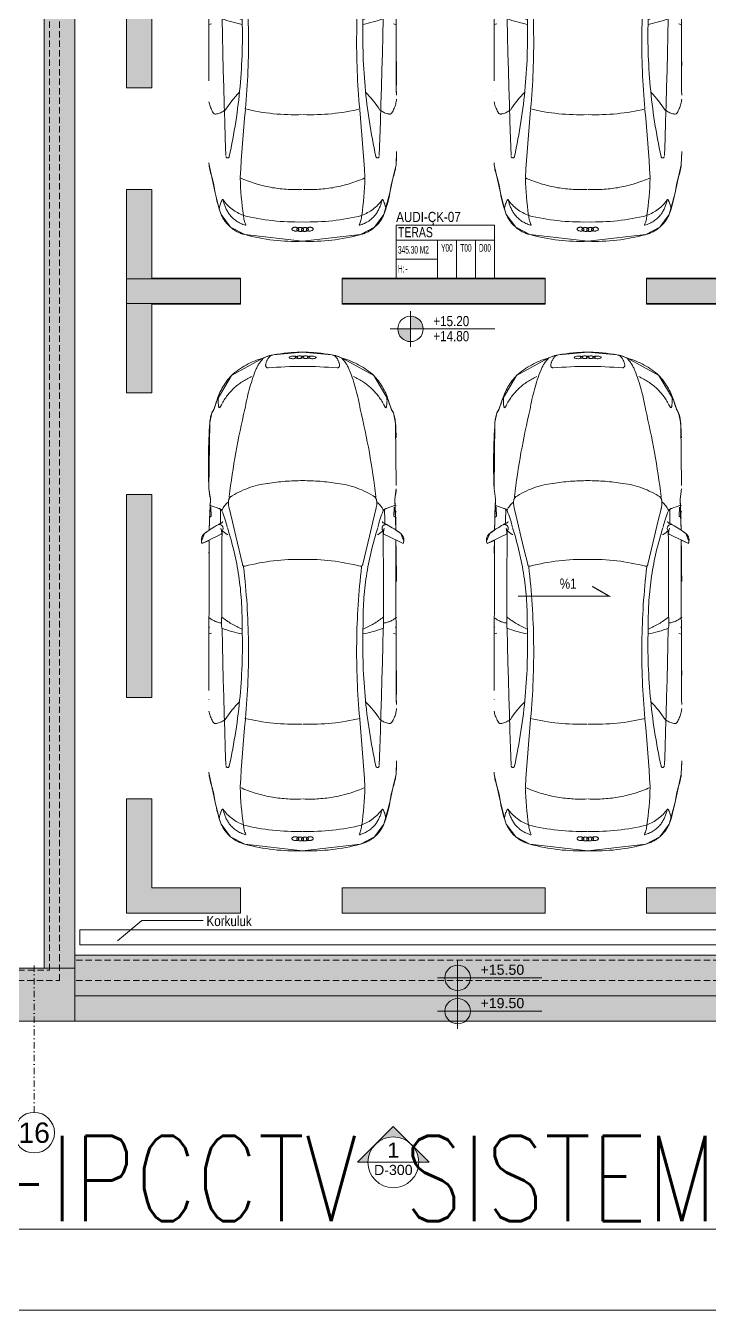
# Model space of a CAD drawing. Extents: x -2050 to 29725, y -1777 to 6820.
# Drawn here: x 26394 to 27068, y 0 to 1266 of the extents above; entities that cross this region are included whole.
import ezdxf
from ezdxf.enums import TextEntityAlignment as Align
from ezdxf.xclip import XClip

# ---------------------------------------------------------------- set-up
doc = ezdxf.new("R2010")
doc.units = 0
doc.header["$LTSCALE"] = 25
doc.header["$MEASUREMENT"] = 0
doc.header["$XCLIPFRAME"] = 0
for name, pattern in [('DASHDOT2', [0.5, 0.25, -0.125, 0, -0.125]), ('DOT2', [0.125, 0, -0.125]), ('HIDDEN', [0.375, 0.25, -0.125])]:
    doc.linetypes.add(name, pattern=pattern)
doc.layers.get('0').update_dxf_attribs({"color": 9, "lineweight": 9})
for name, color, linetype, lineweight in [('04', 9, 'Continuous', 9), ('06A', 9, 'Continuous', 9), ('06B', 9, 'Continuous', 9), ('06C', 9, 'Continuous', 9), ('06D', 9, 'Continuous', 9), ('09', 9, 'Continuous', 9), ('20', 9, 'DOT2', 9), ('21', 9, 'Continuous', 9), ('24', 9, 'DASHDOT2', 9), ('40A', 9, 'Continuous', 9), ('E-YAZI', 7, 'Continuous', 30)]:
    doc.layers.add(name, color=color, linetype=linetype, lineweight=lineweight)
doc.styles.add('Arial', font='arial.ttf', dxfattribs={"height": 2.5})
doc.styles.add('E-YAZI', font='txttw.shx')
doc.styles.add('MuuM_TEXT-ITALIC', font='ARIALNI.TTF')
doc.styles.add('MuuM_TEXT-STANDART', font='ARIALN.TTF')

# ---------------------------------------------------------------- blocks, each defined once
blk = doc.blocks.new('p-floor mark_01')
h = blk.add_hatch(color=0)
h.dxf.hatch_style = 1
h.paths.add_polyline_path([(100, 587.5), (12.5, 587.5), (12.5, 500), (-12.5, 500), (-12.5, 612.5), (100, 612.5)])
h = blk.add_hatch(color=0)
h.dxf.hatch_style = 1
h.paths.add_polyline_path([(400, 587.5), (200, 587.5), (200, 612.5), (400, 612.5)])
h = blk.add_hatch(color=0)
h.dxf.hatch_style = 1
h.paths.add_polyline_path([(587.5, 500), (587.5, 587.5), (500, 587.5), (500, 612.5), (612.5, 612.5), (612.5, 500)])
h = blk.add_hatch(color=0)
h.dxf.hatch_style = 1
h.paths.add_polyline_path([(12.5, 400), (-12.5, 400), (-12.5, 200), (12.5, 200)])
h = blk.add_hatch(color=0)
h.dxf.hatch_style = 1
h.paths.add_polyline_path([(612.5, 200), (612.5, 400), (587.5, 400), (587.5, 200)])
h = blk.add_hatch(color=0)
h.dxf.hatch_style = 1
h.paths.add_polyline_path([(-12.5, 100), (-12.5, -12.5), (100, -12.5), (100, 12.5), (12.5, 12.5), (12.5, 100)])
h = blk.add_hatch(color=0)
h.dxf.hatch_style = 1
h.paths.add_polyline_path([(500, 12.5), (587.5, 12.5), (587.5, 100), (612.5, 100), (612.5, -12.5), (500, -12.5)])
h = blk.add_hatch(color=0)
h.dxf.hatch_style = 1
h.paths.add_polyline_path([(200, 12.5), (200, -12.5), (400, -12.5), (400, 12.5)])
at = {"color": 0}
for points in [[(100, 587.5), (12.5, 587.5), (12.5, 500), (-12.5, 500), (-12.5, 612.5), (100, 612.5), (100, 587.5)], [(400, 587.5), (200, 587.5), (200, 612.5), (400, 612.5), (400, 587.5)], [(587.5, 500), (587.5, 587.5), (500, 587.5), (500, 612.5), (612.5, 612.5), (612.5, 500), (587.5, 500)], [(12.5, 400), (-12.5, 400), (-12.5, 200), (12.5, 200), (12.5, 400)], [(612.5, 200), (612.5, 400), (587.5, 400), (587.5, 200), (612.5, 200)], [(-12.5, 100), (-12.5, -12.5), (100, -12.5), (100, 12.5), (12.5, 12.5), (12.5, 100), (-12.5, 100)], [(500, 12.5), (587.5, 12.5), (587.5, 100), (612.5, 100), (612.5, -12.5), (500, -12.5), (500, 12.5)], [(200, 12.5), (200, -12.5), (400, -12.5), (400, 12.5), (200, 12.5)]]:
    blk.add_lwpolyline(points, close=True, dxfattribs=at)
blk = doc.blocks.new('Group-321-1')
at = {"lineweight": 0}
for p, q in [((384783.0404226189, 69371.03703737732), (384783.0454955257, 69371.02952570902)), ((384784.4115424383, 69370.33322623753), (384784.4024818865, 69370.33296943169))]:
    blk.add_line(p, q, dxfattribs=at)
blk.add_lwpolyline([(384781.5515142901, 69367.98434943637), (384781.7489756022, 69367.69058126317), (384781.7548534236, 69367.68634296917), (384781.7923387385, 69367.64408719695), (384781.826259134, 69367.61685041881), (384782.0711422035, 69367.46127779443), (384782.3402966903, 69367.35298919129), (384782.3816751229, 69367.34140437085), (384782.4452552769, 69367.33317311786), (384782.7990547579, 69367.34397295988), (384783.036277071, 69367.49413952335), (384783.1020985211, 69367.55806925843), (384783.1402993364, 69367.58425538782), (384783.2058003336, 69367.66632236853), (384783.5053245599, 69368.23258221608), (384783.540306937, 69368.33224291622), (384783.6890093816, 69368.59966389736), (384783.7466077069, 69368.6084239063), (384783.8084187516, 69368.66262315822), (384783.8147476728, 69368.6843675388), (384783.7336735199, 69368.6843675388), (384784.4562495247, 69370.08700017455), (384784.536334641, 69370.2161617595), (384784.6671285072, 69370.4777350574), (384784.7897134165, 69370.73858226684), (384784.819535446, 69370.85867902258), (384784.8615447482, 69371.01198618795), (384784.907766177, 69371.2301975283), (384784.8820960541, 69371.3837804609), (384784.7923171953, 69371.51100635812), (384784.3138549381, 69371.83118594532), (384783.7776961802, 69372.0326255127), (384783.6197348419, 69372.03176459095), (384783.4799804747, 69371.96309589971), (384783.4374216382, 69371.9222494662), (384783.3299404929, 69371.79881007994), (384783.1493434826, 69371.58060250159), (384783.0088543631, 69371.32894572419), (384782.874466604, 69371.0739785558), (384782.8142959055, 69370.9298333333), (384782.0989579112, 69369.5315053641), (384782.0492403426, 69369.59011353157), (384782.0345796579, 69369.57315460613), (384782.0265719897, 69369.49133745974), (384782.0530293756, 69369.43943073365), (384781.9224232807, 69369.16272069358), (384781.8618378587, 69369.07620232357), (384781.572733821, 69368.4935200099), (384781.5478329869, 69368.4016861774), (384781.5487652928, 69368.35456400849), (384781.535104096, 69368.2638132716), (384781.5515142901, 69367.98434943637)], close=True, dxfattribs=at)
for centre, radius, start, end in [((384783.7002488226, 69371.6913544825), 0.3498021483591383, 77.58661068379296, 129.0275571541324), ((384783.3656927163, 69370.12154418147), 1.954988160792558, 60.96601148066394, 77.83400075226027), ((384784.3200433344, 69371.04522039733), 1.244267272932652, 132.4655380697325, 142.7244158092593), ((384783.7202785564, 69371.82730503439), 0.2983663543140856, 161.3049374906192, 177.743599169579), ((384783.7431655147, 69371.57129641499), 0.4025143222824345, 118.7200405959984, 140.7847687057622), ((384783.680325825, 69371.6404067432), 0.312480107745655, 79.03531116137512, 114.6796663962398), ((384783.8911569568, 69371.74893458892), 0.2435775742046316, 127.2849191610867, 150.4820625111644), ((384783.7368842547, 69371.94078550737), 0.0070138906523912, 14.30737728654492, 65.78766829894647), ((384782.5382675502, 69372.33731877894), 0.9574641858481436, 316.2185710409952, 325.7418044744119), ((384783.5083511993, 69371.84107766264), 0.0862314491859874, 181.3459599537109, 189.6397386832451), ((384783.4275220588, 69371.82806669494), 0.0044218996027969, 198.8504189284605, 328.8627297751233), ((384783.6239929062, 69371.45449564197), 0.4181482123973927, 82.5082130728109, 117.4781367208745), ((384786.159974889, 69370.09974605514), 3.047871568934975, 144.4512639894666, 151.4415190125865), ((384783.1339376865, 69369.63706716785), 2.300484933354411, 61.7007492894186, 76.26458323917203), ((384784.1758989197, 69371.76587521982), 0.0116228077802083, 115.4858821309777, 202.8384480021364), ((384784.1827314048, 69371.75273581482), 0.0264285725199241, 86.25131350310285, 116.6000344669025), ((384784.1802174372, 69371.71738374222), 0.0618696848978988, 44.04057309094982, 86.06863463306861), ((384783.4780704501, 69370.06385943378), 1.95498816084812, 47.82212561582031, 64.69011485358692), ((384783.6080829738, 69371.27260708438), 0.5525423945704754, 133.0236941956187, 146.1227845706138), ((384784.2047976461, 69371.77977778294), 0.0436816092483191, 204.9366467582745, 291.6010371563049), ((384784.218950953, 69371.74828310356), 0.0100725345705801, 111.9283104300689, 196.7628904811233), ((384784.245017412, 69371.75461838322), 0.0368322690439756, 193.5154874138824, 249.2754029825842), ((384784.226715495, 69371.73132559302), 0.0287379628545424, 93.4708897569202, 113.7003470534444), ((384784.215737871, 69371.75099650183), 0.0129126003587845, 292.5149725822491, 43.91301186059133), ((384784.2217792669, 69371.69202346112), 0.0680624771396786, 58.34094723028844, 87.30825091934582), ((384783.2195127354, 69369.59314053798), 2.300484933358805, 49.39154326351768, 63.95537709086441), ((384784.2512866112, 69371.76084167145), 0.0450205052383476, 244.6107160294459, 282.6821737362323), ((384784.266549536, 69371.72705086012), 0.0152877514780457, 157.3959095720804, 204.4646875178178), ((384784.2938193696, 69371.73900913072), 0.0450205049078826, 202.9739526592234, 241.0454105083228), ((384784.2639588178, 69371.72678129884), 0.0130583123064995, 105.2380549100657, 152.0925405282488), ((384784.2396135595, 69371.72114288357), 0.0339160089870706, 22.28965877449798, 58.16624635326638), ((384784.2574662653, 69371.73171340469), 0.0152877516284439, 281.1914392787127, 328.2602167012451), ((384784.2683673544, 69371.70638323901), 0.0339160089425257, 67.48988053183197, 103.3664676801319), ((384784.2587574183, 69371.72945123544), 0.0130583121902756, 333.563584708396, 20.4180717973747), ((384784.292417197, 69371.73028754357), 0.0368322691756745, 236.3807232756979, 292.1406388998525), ((384784.2551028978, 69371.67491806857), 0.0680624771660405, 38.34787549762579, 67.31517932069293), ((384784.3065419157, 69371.70438576999), 0.0129126003619169, 81.74311441453403, 193.141154583526), ((384784.3363048409, 69371.71227366879), 0.043681609322776, 194.0550892317754, 280.7194796334733), ((384784.3024642308, 69371.70541480399), 0.01007253459776, 288.8932358830022, 13.72781480011426), ((384784.2841596418, 69371.70183886975), 0.0287379630892161, 11.95577948215946, 32.18523628089459), ((384784.2999360788, 69371.6559308244), 0.0618696846305092, 39.58749169758675, 81.61555320856033), ((384784.3418542116, 69371.6806885121), 0.0116228078840048, 282.8176808536799, 10.17024456856148), ((384784.3271952625, 69371.67858090076), 0.0264285726363793, 9.056091890992866, 39.4048127679727), ((384793.5272064585, 69365.62204652262), 11.96680530893938, 150.1372720717108, 152.8972310905396), ((384800.1056264557, 69364.19625620602), 18.17990201205225, 156.1349588412521, 158.2411111303297), ((384783.4050481375, 69370.21541081375), 1.343000516641577, 60.01738873332177, 86.68797196595672), ((384865.0478565178, 69325.718902895), 93.69606463265801, 150.8030725621275, 151.6277473261973), ((384777.8715314694, 69372.85345975014), 5.605247355084512, 330.8944123424992, 345.1643524666977), ((384783.2748803343, 69371.42358390622), 0.0158656320071467, 339.003904687722, 150.3983213057386), ((384784.4940709949, 69371.43945206945), 0.2435775744201498, 335.1740638174758, 358.3712070646293), ((384784.739884166, 69371.42593443386), 0.007013890488563001, 59.86845844248861, 111.348749926108), ((384784.5287863645, 69371.20488245763), 0.3124801078493274, 10.97646013994169, 46.62081514681707), ((384784.5585694397, 69371.25076890897), 0.3498021485358823, 356.6285692132683, 48.06951584809453), ((384783.5313988864, 69370.15055356114), 1.343000516431742, 38.96815450401051, 65.63873755694424), ((384781.8315180973, 69372.32159134217), 3.047871569132416, 334.2146073840299, 341.2048623741222), ((384784.410565533, 69371.05073911423), 0.4181482126543444, 8.177989688528863, 43.14791337133943), ((384784.4360016789, 69371.21565586214), 0.4025143225143703, 344.8713578246735, 6.936085858047674), ((384784.6573576429, 69371.34629185747), 0.2983663541265296, 307.9125272197693, 324.351188955416), ((384783.6722759097, 69371.37772666202), 1.244267272650692, 342.9317105809953, 353.190588269219), ((384783.7734386867, 69370.61255045596), 1.010455724059688, 153.0694778982191, 161.9185911851493), ((384783.1167923395, 69370.8332581143), 0.3186275708637596, 120.9728856795587, 155.4755557488732), ((384782.9706170958, 69371.07419906514), 0.0368887230569643, 91.80000956888539, 120.3439243344244), ((384782.9629824776, 69371.07908416017), 0.0326344118359172, 45.48642201566353, 78.55436450792334), ((384782.8486255968, 69370.93316240872), 0.2178507720010953, 28.76175149546496, 50.9847501003894), ((384784.1505833879, 69371.13774394048), 1.110373976815149, 185.5929860547506, 197.2706345992854), ((384785.7607760822, 69370.68316910429), 0.9574641856548224, 159.9143219344002, 169.4375553464991), ((384784.8286298975, 69371.10886236947), 0.0044218994446907, 156.7933951792741, 286.8057034424609), ((384784.792084843, 69371.18212282412), 0.0862314492585211, 296.016387643213, 304.3101665108914), ((384822.9408911379, 69349.52026877638), 45.48090917561267, 151.9178272061257, 153.8966286939996), ((384776.6074931544, 69373.5829487619), 7.123628307055153, 326.0793961133, 338.1164433750532), ((384782.7340587102, 69368.932494688), 2.053129795241379, 60.68216725469162, 76.50320586801631), ((384768.9055667257, 69380.21159585133), 18.17990201197529, 327.4150153400575, 329.5211675918141), ((384788.9004862178, 69367.19217391433), 5.605247355051272, 140.4917738339094, 154.7617140281527), ((384784.5889532362, 69370.74905558713), 0.0158656321567198, 335.2578058237369, 146.652221711764), ((384784.272049805, 69370.93178548297), 0.5525423943988907, 339.5333418177627, 352.6324322789538), ((384782.8801234989, 69368.85751799813), 2.053129795126458, 49.15292047915004, 64.97395933781989), ((384699.7854853228, 69410.54992655918), 93.69606463261509, 334.0283790765118, 334.8530537861511), ((384773.8987516132, 69375.69755194742), 11.96680530874396, 332.7588953542664, 335.5188543458619), ((384790.2300502175, 69366.59033784733), 7.123628307177032, 147.5396829630128, 159.5767301286856), ((384783.8462355316, 69371.29396909924), 1.11037397676685, 288.3854918774865, 300.0631404692817), ((384784.4389430626, 69370.11683466512), 0.2178507722216231, 74.67137631840478, 96.89437483386291), ((384784.2014482712, 69370.27649209213), 0.3186275708698421, 330.1805708137133, 4.683240604397087), ((384784.4908480612, 69370.29481366627), 0.0326344118661757, 47.10176180129525, 80.1697042691917), ((384784.4824284086, 69370.29816940802), 0.0368887229124478, 5.312201861807474, 33.85611631798246), ((384821.1878617357, 69350.01289725953), 43.56496261790569, 152.4768734628505, 153.5907061841437), ((384780.1045679153, 69371.44513727463), 2.972654988612402, 314.8855468710587, 333.6766171440912), ((384782.4964555969, 69369.9749909546), 0.2387884675881178, 70.63492537720325, 104.3906069724314), ((384782.7293223899, 69369.20786341075), 0.9545311043662441, 86.62790421040638, 100.5160201591195), ((384782.5618396718, 69370.15329435584), 0.0058476883975403, 151.7804776858651, 223.8989130914362), ((384825.2730058789, 69347.60695140138), 48.30265178816379, 152.0551005723645, 152.1719452873196), ((384782.4027800147, 69368.6924993447), 1.563621213239429, 74.98539193690318, 82.5895034223858), ((384783.6393448883, 69370.68138230266), 1.010455724038191, 323.7375350634988, 332.5866484991483), ((384743.6697706304, 69390.21102161384), 45.48090917596133, 331.7594977081923, 333.7382992418987), ((384782.8782287625, 69368.44844618438), 1.56362121325601, 43.06662273578132, 50.67073440441602), ((384782.098825665, 69369.52556623396), 0.07995125130081401, 143.4718717064225, 205.3483243032675), ((384782.9195613969, 69369.91120294857), 0.986771052513436, 205.1819552525269, 214.4777125467105), ((384782.1495170811, 69369.49737355059), 0.1376712735919119, 137.1664338394829, 146.6021581154718), ((384967.4627986772, 69508.00272714767), 231.3789947734501, 216.7416157136026, 216.7940108203771), ((384678.7516665729, 69458.2207693468), 136.450565060422, 319.2526015187024, 319.4925882230672), ((384782.514923584, 69369.58202828282), 0.0185971796773038, 41.38587348726872, 155.3161465843415), ((384783.9579523336, 69371.21199646419), 2.158500350013701, 228.5421561994104, 243.7224231827864), ((384786.4545019648, 69368.18564510044), 2.972654988729948, 151.9795091467883, 170.7705794288091), ((384783.1066297747, 69369.01418730992), 0.9545311044009102, 25.14010633848291, 39.0282223038683), ((384740.7557081665, 69390.99062567906), 48.30265178813734, 333.4841811311338, 333.6010257834328), ((384795.1786366188, 69363.07501582892), 14.58723217685821, 154.131932185875, 155.3338004803066), ((384782.1321205707, 69369.37989430026), 0.0385583782957723, 287.171053284051, 347.5367777232382), ((384781.9661107239, 69369.54334083943), 0.2494251296583731, 316.3484353704709, 326.7202074930113), ((384782.1505732414, 69369.37410034241), 0.0193525761953757, 352.1472999411857, 47.07927246585621), ((384782.2653205382, 69368.91444785756), 0.4843113183250864, 94.4328073924962, 101.9444058529415), ((384782.1667148628, 69369.41423542725), 0.0111774059663441, 312.8598860043378, 34.81050539448773), ((384782.2279977844, 69369.38900550512), 0.0083074887732057, 38.23228437482054, 92.0308323370829), ((384745.0919206057, 69389.07379500679), 43.56496261794364, 332.0654201917997, 333.1792529147895), ((384783.9724497939, 69369.42921240196), 0.0058476883722028, 261.7572125040324, 333.8756493155701), ((384783.8656865405, 69369.27214939585), 0.238788467603148, 21.26551931947093, 55.02120103576603), ((384791.1445365428, 69364.80545010675), 10.09567924637132, 153.389795120458, 154.106662977346), ((384781.4440564258, 69369.96942800487), 0.9861543805361744, 309.9161742944115, 319.8631083056857), ((384782.12392833, 69369.36343779713), 0.0208682048374519, 210.1337502563614, 261.9010480954536), ((384782.1219502368, 69369.34509301705), 0.0094106451753982, 178.2703908717264, 230.3207191817169), ((384782.0851622913, 69369.29985552678), 0.0488975542694614, 5.779055627024446, 50.9892651037068), ((384782.1315955954, 69369.39582904265), 0.054101346892036, 258.6932034876902, 282.7156460172121), ((384784.018856284, 69371.18073378534), 2.158500350037418, 241.9337030407994, 257.1139701947554), ((384783.0276578172, 69368.32429630242), 1.387263075282165, 142.8162607961192, 147.1796447808551), ((384781.8011505918, 69367.55738424876), 1.667026785979498, 81.88636859993944, 84.94229609538489), ((384782.0500725403, 69369.26028403842), 0.0543016107197016, 255.4486190132045, 293.8595052256877), ((384782.0653454593, 69369.21232467062), 0.0035137453124988, 147.6525392057015, 275.801275964945), ((384782.3152485478, 69369.20194695273), 0.2414633490335972, 178.311176037347, 202.8016539544177), ((384782.0802959231, 69369.20745194767), 0.0065910963693464, 121.6403048658037, 166.7714618673126), ((384782.2723870996, 69369.02588451227), 0.1960015393010728, 137.8698248164604, 155.4347593373984), ((384787.0531752221, 69366.13740280231), 5.965444346038106, 150.4859381148569, 156.7364650485879), ((384789.1280892799, 69366.44559309975), 7.518706228063415, 159.6869696588059, 166.351560767887), ((384782.081767011, 69369.05536290497), 0.0048078029205758, 20.93842580388289, 175.9316898251757), ((384782.1584124901, 69369.07403078822), 0.0723333247977811, 153.7581970164235, 202.5543009926437), ((384782.8575929597, 69369.5028645388), 0.8908880835858148, 210.0252118511443, 235.5657263307474), ((384916.0428692807, 69336.41654079402), 136.4505650603141, 166.163538255242, 166.4035248560552), ((384783.535627186, 69369.05808970696), 0.0185971797512997, 330.3399798796877, 84.27025324804757), ((384783.6274330568, 69370.50178279419), 2.151138606382601, 233.7693723993977, 242.935324073966), ((384784.4746301554, 69368.4138006111), 0.986154380546764, 165.793018057383, 175.739952030911), ((384783.54604492, 69368.7124371674), 0.0083074889180692, 33.62529393752668, 87.42384260969322), ((384783.1386963838, 69368.46613426688), 0.4843113183116575, 23.71172052802407, 31.22331903545619), ((384783.5945304599, 69368.62922294658), 0.0385583783638112, 138.119348756019, 198.4850731161236), ((384783.607783936, 69368.63808505546), 0.0541013465061648, 202.9404803543278, 226.9629228572176), ((384783.5790662786, 69368.64083888808), 0.0193525762280166, 78.57685456609488, 133.5088265712049), ((384783.8241060239, 69368.58961106937), 0.2494251295861567, 158.9359187462275, 169.3076908972171), ((384783.5672203709, 69369.578752353), 0.9867710528856712, 271.1784137743861, 280.4741711580764), ((384783.6022679833, 69368.67734995321), 0.0111774059668472, 90.84562145838028, 172.7962398346345), ((384788.1969488005, 69600.02189305398), 231.3789947734216, 268.8621154051777, 268.9145106185428), ((384783.7323015347, 69368.68708479892), 0.0799512512683751, 280.3078022265083, 342.1842546616202), ((384783.6798451307, 69368.71183904549), 0.1376712734655701, 339.0539681991913, 348.4896925480284), ((384781.8971335092, 69368.35772794568), 0.3520556503604513, 155.674600036337, 172.8272365742936), ((384783.6344523101, 69370.4981797329), 2.151138606369366, 242.7208023194934, 251.8867539776508), ((384783.225122789, 69368.53683462628), 0.1960015392361341, 330.2213669267638, 347.786301640769), ((384783.3431940654, 69368.67429102039), 0.2414633488211516, 282.854472456326, 307.3449501831015), ((384783.4846254347, 69368.48659390149), 0.0065910965856936, 318.8846656675594, 4.015819336332199), ((384783.5451708903, 69368.49283333213), 0.0543016106825458, 191.7966211245937, 230.2075072471659), ((384774.624146454, 69373.28555112693), 10.09567924627692, 331.5494633472379, 332.2663313727987), ((384783.5568694275, 69368.54441179225), 0.0488975541103994, 74.66686139083411, 119.877070890817), ((384770.8665620931, 69375.55467562375), 14.58723217680829, 330.3223259399804, 331.5241941538019), ((384783.5721818515, 69368.60067290803), 0.0094106453711274, 255.3354071543315, 307.3857353745208), ((384783.5859344696, 69368.61297369262), 0.0208682049644928, 223.755078100961, 275.522375956357), ((384764.3471729328, 69370.88590239074), 17.38678604634456, 351.3261701355285, 351.6312925582594), ((384781.2507015888, 69368.37223716514), 0.2985871932513548, 356.6067216570964, 5.66016134063183), ((384777.1322378698, 69372.60319780724), 7.518706227856923, 319.3045656259003, 325.9691568272747), ((384783.2715557018, 69369.29037283272), 0.8908880832961521, 250.0903999861584, 275.6309143837634), ((384783.3306810764, 69368.47229221054), 0.0723333248765244, 283.1018253822615, 331.8979294430074), ((384783.3601909798, 69368.39913358222), 0.0048078029345668, 309.7244379823752, 104.7176999173818), ((384783.4972995813, 69368.47728660278), 0.0035137453697357, 209.8548504763201, 338.0035861865044), ((384782.3066148866, 69367.29792377226), 1.667026786108718, 40.71383002182051, 43.76975784659761), ((384782.1372638864, 69368.15895853838), 0.6112208503833017, 170.0439005854987, 196.5990624265012), ((384781.8006690071, 69368.14100545777), 0.280929753177643, 142.9980094470155, 163.9070246264475), ((384781.6108113529, 69368.28765831693), 0.0411438464539288, 126.4312649320135, 146.9765236121961), ((384781.5893623901, 69368.31792605919), 0.0039790854840795, 74.7911836373757, 133.7856326445535), ((384781.5844523271, 69368.31345056061), 0.0102270300912391, 1.637601306852396, 54.39629475396457), ((384781.5006214761, 69368.30128172236), 0.09488540598161099, 358.816994299394, 7.383893231302007), ((384782.2011879791, 69368.28944747361), 0.605781818662173, 179.0659416800502, 219.4797755979876), ((384778.0913312027, 69370.73761757957), 5.965444345839508, 328.9196613507256, 335.1701882821022), ((384782.2147994305, 69368.74154560432), 1.387263075243672, 338.4764815404474, 342.8398656467571), ((384783.5739930696, 69367.65105117156), 1.842265409779598, 162.0198581950229, 174.3283621307194), ((384782.3165630052, 69368.28534245209), 0.8221291455187598, 201.4761581976096, 226.3392365936705), ((384782.1191241487, 69367.79541977035), 0.3802511141003176, 174.3104731621578, 196.6697420161616), ((384781.9404698478, 69367.68894818542), 0.1449324580838845, 160.421482749868, 200.1827664714715), ((384781.8273504815, 69367.73204394888), 0.0243161162774968, 63.76494991939244, 169.9952658025476), ((384784.0991778646, 69371.38049728776), 4.273889901050794, 238.0489160236515, 242.634110258559), ((384781.9366804476, 69367.80858158108), 0.2188669085750566, 213.4366515774982, 228.8732714406686), ((384781.862583654, 69367.70928803753), 0.0958410027359276, 222.8672589702789, 244.0074838356121), ((384781.8297528776, 69367.64896682558), 0.0272133221992764, 202.2017716436486, 232.2843354215208), ((384782.6953174758, 69368.71429539406), 1.399874235631634, 231.6245645209734, 243.520375042481), ((384781.3492981714, 69368.79301194695), 1.842265409917504, 311.3277641313319, 323.6362681777017), ((384782.9009679686, 69367.8424484893), 0.3520556507087822, 312.828889903144, 329.9815262294022), ((384781.9794815796, 69367.56597502658), 0.00393016241724, 106.1480038918371, 191.2356342870596), ((384781.9925914532, 69367.56896170812), 0.0173747610563239, 192.4725242850968, 226.4338394067552), ((384781.9841570789, 69367.54772153107), 0.0227713724609817, 79.74326276873546, 104.6743466444739), ((384782.0763397061, 69367.65717715042), 0.1390124710729419, 226.4812893768036, 253.2418444075125), ((384781.9679435661, 69367.46729640094), 0.104786947275816, 43.02744566408024, 79.06399564217247), ((384782.0325342914, 69367.53539302167), 0.0039301626079234, 108.0078665659346, 193.0954979226211), ((384782.0455403257, 69367.53880361159), 0.0173747611132521, 194.3323887197008, 228.293703100671), ((384782.0377997459, 69367.51730088591), 0.0227713723763501, 81.60312753151732, 106.534210751136), ((384782.1263814225, 69367.62969063593), 0.1390124710983048, 228.3411537296626, 255.10170880669), ((384782.042998359, 69367.54591466028), 0.0228623931432975, 252.8527719302951, 277.4763585965605), ((384782.0242049767, 69367.43639191361), 0.1047869471821187, 44.88731007092645, 80.92386002675111), ((384782.022284549, 69367.51841321128), 0.030184117365996, 24.43778123601803, 42.48023936365997), ((384782.0456562727, 69367.52817047927), 0.0049340362184041, 273.6821905129262, 33.68219178308403), ((384782.0856428842, 69367.5070749807), 0.0049340361836441, 90.11406990416125, 210.1140720258274), ((384782.1018671087, 69367.51473624732), 0.0228623932079406, 206.3199036467378, 230.943489885124), ((384782.0905347122, 69367.48222519677), 0.0301841173821539, 81.31602286477012, 99.35848025596957), ((384782.1757827104, 69367.60433240255), 0.1390124710651526, 230.5544175494868, 257.3149725257593), ((384782.0966686701, 69367.51740466391), 0.0228623930939039, 254.7126363867601, 279.3362230561346), ((384782.0782822861, 69367.40863342576), 0.1047869470903695, 44.73226628780361, 80.76881625816543), ((384782.0768583336, 69367.48924543503), 0.0301841174668981, 26.29764567827616, 44.3401035592378), ((384782.099901072, 69367.49975609347), 0.0049340363351814, 275.5420560551542, 35.54205451561253), ((384784.0734452069, 69371.3937061488), 4.273889901074466, 243.0220161175712, 247.607210357313), ((384782.1403507636, 69367.47956273769), 0.0049340363000382, 91.97393460065119, 211.973935471551), ((384782.1563177943, 69367.48774652643), 0.0228623929562839, 208.179767933893, 232.8033541215398), ((384782.1460465161, 69367.45488480931), 0.030184117315496, 83.17588705196574, 101.2183454130342), ((384782.2272866086, 69367.57969441717), 0.1390124711764063, 232.4142818747512, 259.1748370846415), ((384782.1490580919, 69367.48566678428), 0.017374760919182, 257.3624225700835, 291.3237376171514), ((384782.1361889694, 69367.38093415352), 0.1047869472207114, 46.59213081778669, 82.6286806264869), ((384782.1360986119, 69367.46684297836), 0.0227713724816486, 19.1219158435863, 44.05299919335773), ((384782.153868352, 69367.47311089128), 0.0039301625266179, 292.5606285544276, 17.64826017318684), ((384782.668248841, 69368.04969990898), 0.6057818186550332, 266.1763506422281, 306.5901848306168), ((384782.5994852304, 69367.92169515246), 0.6112208505875798, 289.0570639881478, 315.6122256565617), ((384782.7811054278, 69367.6377364765), 0.2809297532821471, 321.7491018256342, 342.658117023229), ((384783.0862381876, 69367.48736692885), 0.0948854059176445, 118.2722331390893, 126.839132111113), ((384795.1853947904, 69355.05629817258), 17.38678604633298, 134.0248337296906, 134.3299561979311), ((384783.0472591229, 69367.56257547026), 0.0102270301144433, 71.25983290709485, 124.0185261504152), ((384783.0109369656, 69367.56895817883), 0.0411438464094715, 338.6796030238081, 359.2248616074733), ((384783.0480334304, 69367.56917389837), 0.0039790853336872, 351.8704943628009, 50.86494417038347), ((384783.2895747219, 69367.32566078022), 0.2985871930353492, 119.995965032492, 129.049404645721), ((384782.7254130076, 69368.69884702105), 1.399874235663832, 242.1357512690006, 254.031561633046), ((384782.2044273679, 69367.46022396332), 0.0173747609343597, 259.2222874933464, 293.1836022734426), ((384782.1920856431, 69367.44098947325), 0.0227713724379093, 20.98178005935979, 45.91286328079482), ((384782.2096425963, 69367.4478308022), 0.00393016250336, 294.4204922045912, 19.5081227562845), ((384782.3942307805, 69367.43638762094), 0.0958410028102468, 241.6486427703407, 262.7888675763328), ((384782.364355668, 69367.37454923353), 0.0272133223830799, 253.3717913403474, 283.4543547948513), ((384782.3323026803, 69367.48781600955), 0.1449324580284345, 285.4733600371055, 325.2346436156128), ((384782.431717333, 69367.55447361052), 0.2188669085771363, 256.7828547440725, 272.2194747242026), ((384782.3146730294, 69367.69504234257), 0.3802511142623957, 288.9863843949592, 311.3456532616339), ((384782.4332587368, 69367.42102446435), 0.0243161161897754, 315.6608603763217, 61.89117663580637), ((384782.5976590696, 69368.14105269796), 0.8221291456024497, 259.3168899770112, 284.1799681154629)]:
    blk.add_arc(centre, radius, start, end, dxfattribs=at)
blk = doc.blocks.new('Group-322-1')
for p, q in [((384781.2966316729, 69370.15966860272), (384781.2702521096, 69370.0915810887)), ((384781.3309641568, 69370.2104697988), (384781.2966316729, 69370.15966860272)), ((384781.5742777753, 69369.973699667), (384781.3309641568, 69370.2104697988)), ((384781.1990561203, 69370.00453540025), (384781.1618778257, 69369.97313559407)), ((384781.2351737056, 69370.03731856635), (384781.1990561203, 69370.00453540025)), ((384781.7840171732, 69369.47056705169), (384781.1997322143, 69370.00397158567)), ((384781.2556898023, 69370.01723791294), (384781.2351737056, 69370.03731856635)), ((384781.2702521096, 69370.0915810887), (384781.2556898023, 69370.01723791294)), ((384781.9623075615, 69369.39405936758), (384781.2556904472, 69370.01686126401)), ((384781.2556904472, 69370.01686126401), (384781.2754445061, 69369.99908607303)), ((384781.1618778257, 69369.97313559407), (384781.1406990381, 69369.9383064104)), ((384781.1406990381, 69369.9383064104), (384781.6919448003, 69369.43474844545)), ((384781.6544890143, 69369.86906011369), (384781.5742777753, 69369.973699667)), ((384781.7823085762, 69369.66068357282), (384781.6544890143, 69369.86906011369)), ((384781.9441065457, 69369.42450143059), (384781.7823085762, 69369.66068357282)), ((384781.6182764193, 69369.3950493086), (384781.6228159526, 69369.410935877)), ((384781.6494249494, 69369.36209115737), (384781.6182764193, 69369.3950493086)), ((384781.6228159526, 69369.410935877), (384781.7921490121, 69369.46948593174)), ((384781.7937180371, 69369.38451318267), (384781.6889143468, 69369.35947822875)), ((384781.7663819641, 69369.38067696782), (384781.9464483797, 69369.21768066562)), ((384781.7921490121, 69369.46948593174), (384781.8012634439, 69369.46466192513)), ((384781.8225679473, 69369.39118342352), (384781.7937180371, 69369.38451318267)), ((384781.8012634439, 69369.46466192513), (384781.8316628702, 69369.4192959392)), ((384781.8894124917, 69369.36312169716), (384781.8225679473, 69369.39118342352)), ((384781.8240559072, 69369.44527857442), (384781.8377311785, 69369.45634575747)), ((384781.8316628702, 69369.4192959392), (384781.8726861343, 69369.40491804168)), ((384781.8377311785, 69369.45634575747), (384781.8620362918, 69369.44348156192)), ((384781.8620362918, 69369.44348156192), (384781.8992648272, 69369.41829226926)), ((384781.8992648272, 69369.41829226926), (384781.920532629, 69369.385060956)), ((384781.917514676, 69369.37203770633), (384781.908398824, 69369.36222441617)), ((384781.920532629, 69369.385060956), (384781.917514676, 69369.37203770633)), ((384781.9862521561, 69369.35965170136), (384781.9441065457, 69369.42450143059)), ((384781.6889143468, 69369.35947822875), (384781.6494249494, 69369.36209115737)), ((384781.908398824, 69369.36222441617), (384781.8894124917, 69369.36312169716)), ((384781.9691917831, 69369.30809108747), (384781.9114439378, 69369.36061321036)), ((384781.9625411526, 69369.22983487732), (384782.0080103743, 69369.30884947316)), ((384781.9659320429, 69369.23621621933), (384781.9699670123, 69369.32571199241)), ((384781.9699670123, 69369.32571199241), (384781.9862521561, 69369.35965170136)), ((384781.9978159478, 69369.3289852735), (384781.9767450062, 69369.34831438785)), ((384782.0080103743, 69369.30884947316), (384781.9978159478, 69369.3289852735))]:
    blk.add_line(p, q)
blk.add_lwpolyline([(384781.3309641568, 69370.2104697988), (384781.5742777753, 69369.973699667), (384781.6544890143, 69369.86906011369), (384781.7823085762, 69369.66068357282), (384781.9441065457, 69369.42450143059), (384781.9862521561, 69369.35965170136), (384781.979569146, 69369.34572370528), (384781.9978159478, 69369.3289852735), (384782.0080103743, 69369.30884947316), (384781.9659320429, 69369.23621621933), (384781.9464483797, 69369.21768066562), (384781.7687364256, 69369.37854570683), (384781.6889143468, 69369.35947822875), (384781.6494249494, 69369.36209115737), (384781.6182764193, 69369.3950493086), (384781.6228159526, 69369.410935877), (384781.6919448003, 69369.43474844545), (384781.1406990381, 69369.9383064104), (384781.1618778257, 69369.97313559407), (384781.1990561203, 69370.00453540025), (384781.2351737056, 69370.03731856635), (384781.2556904472, 69370.01686126401), (384781.2702521096, 69370.0915810887), (384781.2966316729, 69370.15966860272)], close=True)
blk = doc.blocks.new('Group-323-1')
for p, q in [((384783.571327544, 69368.40483516964), (384783.6090372684, 69368.48783356209)), ((384783.6090372684, 69368.48783356209), (384783.6313412754, 69368.49128437032)), ((384783.6313412754, 69368.49128437032), (384783.6593285118, 69368.48542656863)), ((384783.644911511, 69368.46674610872), (384783.6630007421, 69368.49975958318)), ((384783.6630007421, 69368.49975958318), (384783.7402611368, 69368.50330517987)), ((384783.704915864, 69368.50035426993), (384784.622829113, 69368.28910745757)), ((384783.7402611368, 69368.50330517987), (384784.0264823449, 69368.50947018909)), ((384784.0264823449, 69368.50947018909), (384784.2703057658, 69368.52704183228)), ((384784.2703057658, 69368.52704183228), (384784.4020845771, 69368.52284375993)), ((384784.4020845771, 69368.52284375993), (384784.7362903662, 69368.46311015943)), ((384783.8082251639, 69368.3333419442), (384783.5708295418, 69368.38467446032)), ((384783.5745369654, 69368.41130967945), (384783.644911511, 69368.46674610872)), ((384783.6310442009, 69368.45584679763), (384783.7073798072, 69368.4395292533)), ((384783.7131256016, 69368.45112057833), (384783.7104637778, 69368.43799373138)), ((384783.7104637778, 69368.43799373138), (384783.7222580326, 69368.42308797817)), ((384783.7219497185, 69368.46116289035), (384783.7131256016, 69368.45112057833)), ((384783.7613488951, 69368.46324722383), (384783.7219497185, 69368.46116289035)), ((384783.7222580326, 69368.42308797817), (384783.7840181142, 69368.38512291625)), ((384783.8035147688, 69368.4476747024), (384783.7613488951, 69368.46324722383)), ((384783.8015624606, 69368.40889742077), (384783.7659706065, 69368.43385442387)), ((384783.7840181142, 69368.38512291625), (384783.7954112723, 69368.3577915169)), ((384783.7954112723, 69368.3577915169), (384783.8361462371, 69368.25803568994)), ((384783.8561443705, 69368.41063321363), (384783.8015624606, 69368.40889742077)), ((384783.828133333, 69368.43542103567), (384783.8035147688, 69368.4476747024)), ((384783.8271097688, 69368.4178583508), (384783.828133333, 69368.43542103567)), ((384783.8653762858, 69368.40603803814), (384783.8561443705, 69368.41063321363)), ((384783.9164834729, 69368.23431194985), (384783.8653762858, 69368.40603803814)), ((384783.8709940066, 69368.40006000853), (384784.644966776, 69368.2361226341)), ((384784.7150170126, 69368.40560428653), (384784.6750615347, 69368.34448677108)), ((384784.7362903662, 69368.46311015943), (384784.7150170126, 69368.40560428653)), ((384783.8361462371, 69368.25803568994), (384783.86128371, 69368.22746859389)), ((384783.86128371, 69368.22746859389), (384783.906219331, 69368.22136444759)), ((384784.626010045, 69368.14988184643), (384783.8955462293, 69368.30436527118)), ((384783.906219331, 69368.22136444759), (384783.9164834729, 69368.23431194985)), ((384784.622829113, 69368.28910745757), (384784.5968720969, 69368.29480074949)), ((384784.6750615347, 69368.34448677108), (384784.6231355615, 69368.28932644233)), ((384784.6231355615, 69368.28932644233), (384784.6514101544, 69368.28435751061)), ((384784.645818966, 69368.23590181375), (384784.6419700989, 69368.18739037545)), ((384784.6514101544, 69368.28435751061), (384784.645818966, 69368.23590181375)), ((384784.6419700989, 69368.18739037545), (384784.626010045, 69368.14988184643))]:
    blk.add_line(p, q)
blk.add_lwpolyline([(384783.6294673565, 69368.49099444332), (384783.6555773804, 69368.48621169027), (384783.6630007421, 69368.49975958318), (384784.0264823449, 69368.50947018909), (384784.2703057658, 69368.52704183228), (384784.4020845771, 69368.52284375993), (384784.7362903662, 69368.46311015943), (384784.7150170126, 69368.40560428653), (384784.6750615347, 69368.34448677108), (384784.622829113, 69368.28910745757), (384784.6514101544, 69368.28435751061), (384784.6419700989, 69368.18739037545), (384784.626010045, 69368.14988184643), (384783.8955462293, 69368.30436527118), (384783.9164834729, 69368.23431194985), (384783.906219331, 69368.22136444759), (384783.86128371, 69368.22746859389), (384783.8361462371, 69368.25803568994), (384783.8051210931, 69368.33401314345), (384783.5708295418, 69368.38467446032)], close=True)
blk = doc.blocks.new('Group-324-1')
for p, q in [((384781.7030633973, 69371.01214101269), (384781.6523832174, 69370.973526041)), ((384781.7732981094, 69371.04975641977), (384781.7030633973, 69371.01214101269)), ((384782.4940900951, 69370.28828495357), (384781.7252166032, 69371.0159906559)), ((384782.5365701721, 69370.33353042549), (384781.7732981094, 69371.04975641977)), ((384781.8057095461, 69371.01495884832), (384782.0320862053, 69370.99985299236)), ((384781.6523832174, 69370.973526041), (384781.6498946328, 69370.94992398571)), ((384781.6498946328, 69370.94992398571), (384781.7010726659, 69370.8823516318)), ((384782.0320862053, 69370.99985299236), (384782.1497425348, 69371.0007163562)), ((384782.1497425348, 69371.0007163562), (384782.6140758272, 69370.55710909666)), ((384781.7010726659, 69370.8823516318), (384782.4371092374, 69370.20628717559)), ((384782.6140758272, 69370.55710909666), (384782.5544907741, 69370.46243923297)), ((384782.5544907741, 69370.46243923297), (384782.5075547385, 69370.35963338667))]:
    blk.add_line(p, q)
blk.add_lwpolyline([(384782.6140758272, 69370.55710909666), (384782.1497425348, 69371.0007163562), (384782.0320862053, 69370.99985299236), (384781.810739055, 69371.01462323495), (384781.7732981094, 69371.04975641977), (384781.7030633973, 69371.01214101269), (384781.6523832174, 69370.973526041), (384781.6498946328, 69370.94992398571), (384781.7010726659, 69370.8823516318), (384782.4371092374, 69370.20628717559), (384782.5131192188, 69370.35553592407), (384782.5079140051, 69370.36042030228), (384782.5544907741, 69370.46243923297)], close=True)
blk = doc.blocks.new('Group-325-1')
for p, q in [((384784.2698871424, 69369.70886218158), (384784.2276822375, 69369.60526919109)), ((384784.9009817879, 69369.59006674477), (384784.2698871424, 69369.70886218158)), ((384784.1333723057, 69369.51557936247), (384785.1602220109, 69369.31274051062)), ((384784.2276822375, 69369.60526919109), (384784.1714941047, 69369.50721345612)), ((384784.9688495133, 69369.49395363855), (384784.9009817879, 69369.59006674477)), ((384785.1130556256, 69369.31879891879), (384784.9688495133, 69369.49395363855)), ((384784.12136201, 69369.45469042727), (384785.1608048355, 69369.25399003533)), ((384785.0662779505, 69369.1564862589), (384784.0879369938, 69369.3605988651)), ((384785.1602220109, 69369.31274051062), (384785.1705872751, 69369.2337443404)), ((384785.1510148407, 69369.15427865107), (384785.0662779505, 69369.1564862589)), ((384785.1687440239, 69369.17005604398), (384785.1510148407, 69369.15427865107)), ((384785.1705872751, 69369.2337443404), (384785.1687440239, 69369.17005604398))]:
    blk.add_line(p, q)
blk.add_lwpolyline([(384784.2698871424, 69369.70886218158), (384784.9009817879, 69369.59006674477), (384784.9688495133, 69369.49395363855), (384785.1098517356, 69369.32269040761), (384785.1602220109, 69369.31274051062), (384785.1705872751, 69369.2337443404), (384785.1687440239, 69369.17005604398), (384785.1510148407, 69369.15427865107), (384785.0662779505, 69369.1564862589), (384784.0879369938, 69369.3605988651), (384784.1366156025, 69369.45174519361), (384784.1660041023, 69369.50913343749), (384784.1719241902, 69369.50796401237), (384784.2276822375, 69369.60526919109)], close=True)
blk = doc.blocks.new('p-audi_arac')
at = {"layer": '06D', "lineweight": 0, "flags": 128}
blk.add_lwpolyline([(695.5999999940398, 0.7999999932944775), (-4.400000002234717, 0.7999999932942501), (-4.400000002234717, 400.7999999932941), (695.6000000014903, 400.7999999932941)], close=True, dxfattribs=at)
at = {"layer": '04', "xscale": 100, "yscale": 100, "zscale": 100, "rotation": 117.1763778173342}
for name in ['Group-321-1', 'Group-323-1', 'Group-325-1', 'Group-324-1', 'Group-322-1']:
    blk.add_blockref(name, (23745751.03005597, -31061967.79136416), dxfattribs=at)
blk = doc.blocks.new('p-audi_floor marks')
at = {"layer": '04'}
ref = blk.add_blockref('p-audi_arac', (1761.315548271454, -224.2882967477117), dxfattribs=dict(at, xscale=-1, rotation=270))
XClip(ref).set_block_clipping_path([(442.9100702572978, 108.13340194914053), (425.87143632766697, 108.13340194914053), (407.2241896280102, 97.47850997575006), (396.2257734519443, 99.02327652921304), (399.14577108219214, 107.47031665143004), (75.44537290855783, 107.47031665143004), (75.44537290855806, 292.3853972147299), (398.3798216949434, 292.3853972147299), (398.3798216949434, 303.69640381251156), (416.50611721305904, 303.69640381251156), (416.50611721305904, 292.0856582628003), (620.4144020041493, 292.0856582628003), (620.4144020041493, 90.49694499821271)])
ref = blk.add_blockref('p-audi_arac', (2042.39130499975, -224.2882967477117), dxfattribs=dict(at, xscale=-1, rotation=270))
XClip(ref).set_block_clipping_path([(442.9100702572978, 108.13340194914053), (425.87143632766697, 108.13340194914053), (407.2241896280102, 97.47850997575006), (396.2257734519443, 99.02327652921304), (399.14577108219214, 107.47031665143004), (75.44537290855783, 107.47031665143004), (75.44537290855806, 292.3853972147299), (398.3798216949434, 292.3853972147299), (398.3798216949434, 303.69640381251156), (416.50611721305904, 303.69640381251156), (416.50611721305904, 292.0856582628003), (620.4144020041493, 292.0856582628003), (620.4144020041493, 90.49694499821271)])
ref = blk.add_blockref('p-audi_arac', (1761.315548271454, -824.7932923851271), dxfattribs=dict(at, xscale=-1, rotation=270))
XClip(ref).set_block_clipping_path([(442.9100702572978, 108.13340194914053), (425.87143632766697, 108.13340194914053), (407.2241896280102, 97.47850997575006), (396.2257734519443, 99.02327652921304), (399.14577108219214, 107.47031665143004), (75.44537290855783, 107.47031665143004), (75.44537290855806, 292.3853972147299), (398.3798216949434, 292.3853972147299), (398.3798216949434, 303.69640381251156), (416.50611721305904, 303.69640381251156), (416.50611721305904, 292.0856582628003), (620.4144020041493, 292.0856582628003), (620.4144020041493, 90.49694499821271)])
ref = blk.add_blockref('p-audi_arac', (2042.39130499975, -824.7932923851271), dxfattribs=dict(at, xscale=-1, rotation=270))
XClip(ref).set_block_clipping_path([(442.9100702572978, 108.13340194914053), (425.87143632766697, 108.13340194914053), (407.2241896280102, 97.47850997575006), (396.2257734519443, 99.02327652921304), (399.14577108219214, 107.47031665143004), (75.44537290855783, 107.47031665143004), (75.44537290855806, 292.3853972147299), (398.3798216949434, 292.3853972147299), (398.3798216949434, 303.69640381251156), (416.50611721305904, 303.69640381251156), (416.50611721305904, 292.0856582628003), (620.4144020041493, 292.0856582628003), (620.4144020041493, 90.49694499821271)])
at = {"layer": '06D', "color": 253}
for p in [(1800, -173.1941707850492), (1800, -773.6991664224647)]:
    blk.add_blockref('p-floor mark_01', p, dxfattribs=at)
blk = doc.blocks.new('0_aks')
at = {"linetype": 'Continuous'}
blk.add_circle((0, 0), 2, dxfattribs=at)
at = {"style": 'Arial'}
blk.add_attdef('AKS', text='', height=2, dxfattribs=at).set_placement((0, 0), align=Align.MIDDLE_CENTER)
blk = doc.blocks.new('P-AKS_AUDI')
at = {"layer": '24'}
blk.add_lwpolyline([(-2100, -2589.999999999998), (-2100, -2440)], dxfattribs=at)
at = {"layer": '24', "xscale": 10, "yscale": 10, "zscale": 10}
blk.add_blockref('0_aks', (-2100, -2609.999999999998), dxfattribs=at).add_auto_attribs({'AKS': '16'})
blk = doc.blocks.new('0_elevationtarget-p')
h = blk.add_hatch(color=256)
h.paths.add_polyline_path([(2.5, 0, 0.4142135623730951), (0, 2.5), (0, 0)])
h.paths.add_polyline_path([(0, 0), (-2.5, 0, 0.4142135623730951), (0, -2.5)])
blk.add_line((0, -3.5), (0, 3.5))
blk.add_lwpolyline([(16.60457400992163, 0), (-4, 0)])
blk.add_circle((0, 0), 2.5)
at = {"style": 'Arial'}
blk.add_attdef('BITMISKOT', text='', height=2, dxfattribs=at).set_placement((4.5, 0), align=Align.BOTTOM_LEFT)
blk.add_attdef('KABAKOT', text='', height=2, dxfattribs=at).set_placement((4.5, -0.592087312414734), align=Align.TOP_LEFT)
blk = doc.blocks.new('0_elevationtarget-p-bk')
h = blk.add_hatch(color=254)
h.paths.add_polyline_path([(2.5, 0, 0.4142135623730951), (0, 2.5), (0, 0)])
h.paths.add_polyline_path([(0, 0), (-2.5, 0, 0.4142135623730951), (0, -2.5)])
blk.add_line((0, -3.5), (0, 3.5))
blk.add_lwpolyline([(16.60457400992163, 0), (-4, 0)])
blk.add_circle((0, 0), 2.5)
at = {"style": 'Arial'}
blk.add_attdef('BITMISKOT', text='', height=2, dxfattribs=at).set_placement((4.5, 0), align=Align.BOTTOM_LEFT)
at = {"style": 'MuuM_TEXT-ITALIC'}
blk.add_attdef('FINISHINGFLOORLEVEL', text='', height=2, dxfattribs=at).set_placement((4.5, -0.592087312414734), align=Align.TOP_LEFT)
blk = doc.blocks.new('0_roomno2-flat-2')
at = {"layer": '21'}
blk.add_lwpolyline([(96.875, -52.5000000000109), (0, -52.5000000000109), (0, 0), (96.875, 0)], close=True, dxfattribs=at)
for points in [[(0, -15.00000000000727), (96.875, -15.00000000000727)], [(40.625, -15.00000000000727), (40.625, -52.5000000000109)], [(59.375, -15.00000000000727), (59.375, -52.5000000000109)], [(78.125, -15.00000000000727), (78.125, -52.5000000000109)], [(0, -33.75000000000728), (40.625, -33.75000000000728)]]:
    blk.add_lwpolyline(points, dxfattribs=at)
at = {"layer": '21', "style": 'MuuM_TEXT-STANDART', "width": 0.6}
blk.add_text('H:', height=7.5, dxfattribs=at).set_placement((1.75, -43.03976339674772), align=Align.MIDDLE_LEFT)
at = {"layer": '21', "style": 'Arial'}
blk.add_attdef('ODANO', (0, 5.850000000005817), '', height=10, dxfattribs=at)
blk.add_attdef('MEKANADI', text='', height=10, dxfattribs=at).set_placement((1.75, -15.00000000000727), align=Align.BOTTOM_LEFT)
at = {"layer": '21', "style": 'MuuM_TEXT-STANDART', "width": 0.6}
for tag, p in [('M2', (1.75, -24.37500000000728)), ('TEMIZTAVANYUKSEKLIGI', (9, -43.03976339674772))]:
    blk.add_attdef(tag, text='', height=7.5, dxfattribs=at).set_placement(p, align=Align.MIDDLE_LEFT)
for tag, p in [('YER01', (50, -22.50000000000728)), ('TAVAN01', (68.75, -22.50000000000728)), ('DUVAR01', (87.5, -22.50000000000728)), ('YER02', (50, -33.75000000000728)), ('TAVAN02', (68.75, -33.75000000000728)), ('DUVAR02', (87.5, -33.75000000000728)), ('YER03', (50, -45.00000000000728)), ('TAVAN03', (68.75, -45.00000000000728)), ('DUVAR03', (87.5, -45.00000000000728))]:
    blk.add_attdef(tag, text='', height=7.5, dxfattribs=at).set_placement(p, align=Align.MIDDLE_CENTER)
blk = doc.blocks.new('0_exteriorelevation1')
h = blk.add_hatch(color=256)
h.dxf.hatch_style = 1
h.paths.add_polyline_path([(9.095e-13, 7.071067811865758), (-3.535533905931515, 3.535533905932964, -0.4142135623730878), (3.535533905933334, 3.535533905932602)])
h = blk.add_hatch(color=256)
edge = h.paths.add_edge_path()
edge.add_arc((9.095e-13, 0), 5, 134.9999999999969, 180)
edge.add_line((-4.999999999999088, 0), (-7.071067811865758, 0))
edge.add_line((-7.071067811865758, 0), (-3.53553390593206, 3.535533905933356))
edge = h.paths.add_edge_path()
edge.add_line((5.000000000000909, 0), (7.071067811866122, 0))
edge.add_line((7.071067811865758, 0), (3.535533905933516, 3.535533905932537))
edge.add_arc((9.095e-13, 0), 5, 0, 44.999999999996476, ccw=False)
for points in [[(7.071067811865758, 0), (9.095e-13, 7.071067811865302), (-7.071067811865758, 0), (7.071067811865758, 0)], [(7.071067811865758, 0), (9.095e-13, 7.071067811865758), (-7.071067811865758, 0), (7.071067811865758, 0)]]:
    blk.add_lwpolyline(points)
blk.add_circle((9.095e-13, 0), 5)
at = {"style": 'Arial'}
blk.add_attdef('KESITADI', text='', height=3, dxfattribs=at).set_placement((9.095e-13, 0), align=Align.BOTTOM_CENTER)
blk.add_attdef('PAFTAADI', text='', height=2, dxfattribs=at).set_placement((9.095e-13, -0.5), align=Align.TOP_CENTER)

msp = doc.modelspace()

# ---------------------------------------------------------------- hatches: boundary and pattern name
h = msp.add_hatch(color=253)
h.dxf.hatch_style = 1
h.paths.add_polyline_path([(26442.48742980242, 285.0009728464885), (26442.48742685058, 284.9998410994697), (24900.49999703, 285.0021045792208), (24900.4999999987, 1819.999887755164), (24954.4999999987, 1819.999887755164), (24954.49999999853, 336.9998577838883), (26442.4874298191, 337.0004287254016), (26442.4874298191, 2349.969350363734)])
h = msp.add_hatch(color=253)
h.dxf.hatch_style = 1
h.paths.add_polyline_path([(26442.48740249267, 1854.999887755168), (26442.48739356478, 2349.969350363734), (26412.48747356106, 2349.969350363734), (26412.48748368294, 1824.999887793488), (26412.487513466, 336.9999840724265), (26442.48743097004, 337.0008618673943)])
h = msp.add_hatch(color=253)
h.dxf.hatch_style = 1
h.paths.add_polyline_path([(26442.48742980621, 309.9988094591865), (27762.49835369426, 309.9988139087677), (27762.49835369426, 285.0009772889265), (26442.48742980621, 285.0009728393453)])
at = {"layer": '09'}
h = msp.add_hatch(color=254, dxfattribs=at)
h.dxf.hatch_style = 1
h.paths.add_polyline_path([(27762.49835369426, 309.9988139087677), (26442.48742954857, 309.9988139087677), (26442.48742954857, 349.9988563330945), (27762.49835369426, 349.9988563330945)])

# ---------------------------------------------------------------- linework, layer by layer
at = {"layer": '06A'}
for points in [[(26442.48742980242, 285.0009728464885), (26442.48742685058, 284.9998410994697), (24900.49999703, 285.0021045792208), (24900.4999999987, 1819.999887755164), (24954.4999999987, 1819.999887755164), (24954.49999999853, 336.9998577838883), (26442.4874298191, 337.0004287254016), (26442.4874298191, 2349.969350363734)], [(26442.48742980621, 309.9988094591865), (27762.49835369426, 309.9988139087677), (27762.49835369426, 285.0009772889265), (26442.48742980621, 285.0009728393453)]]:
    msp.add_lwpolyline(points, close=True, dxfattribs=at)
msp.add_lwpolyline([(26412.48751237289, 337.0004172144183), (26412.48747356106, 2349.969350363734)], dxfattribs=at)
at = {"layer": '06B'}
msp.add_lwpolyline([(27755.49847649998, 359.9988563330945), (26447.47515708067, 359.9988563330945), (26447.47515708067, 374.9988563330945), (27755.49847649998, 374.9988563330945)], close=True, dxfattribs=at)
at = {"layer": '06C'}
msp.add_lwpolyline([(26442.48742954857, 349.9988563330945), (27762.49835480243, 349.9988563330945)], dxfattribs=at)
at = {"layer": '20', "linetype": 'HIDDEN'}
for points in [[(24942.4999999987, 1829.999887755168), (24942.49999999853, 324.9998877551607), (26427.49999982261, 324.9978101404858), (26427.48743066644, 344.7735869570228), (26427.48740173942, 1840.000002334753), (26427.4796056966, 2364.979522437375)], [(24952.4999999987, 1829.999887755167), (24952.49999999853, 334.9998727695245), (26417.49983584134, 334.9978251234564), (26417.48751256009, 344.7734723774378), (26417.48748382652, 1829.999887755167), (26417.49596970888, 2364.979374178536)], [(27762.49835424097, 344.997812795787), (27762.49835424097, 344.997812795787), (26442.48741436497, 345.0032406154327), (26442.48744524068, 325.0021424330912)], [(27762.49835369426, 324.9987778381768), (26442.48742980274, 324.9987778379183)]]:
    msp.add_lwpolyline(points, dxfattribs=at)
at = {"layer": '21', "const_width": 1.199999999999999}
msp.add_lwpolyline([(26879.30679444034, 703.5809470889573), (26969.30679444034, 703.5809470889573), (26952.53838981798, 713.262190011555)], dxfattribs=at)
at = {"layer": '21'}
msp.add_lwpolyline([(26484.65387091148, 364.0601166873712), (26508.65067550312, 384.0693179522897), (26569.0821206138, 384.0693179522897)], dxfattribs=at)
at = {"layer": '40A'}
for points in [[(29724.99999999853, 4205.000000004655), (23779.99999999884, 4205.000000004655), (23779.99999999884, 0), (29724.99999999853, 0)], [(29185.05781644124, 80), (23859.99999999884, 80), (23859.99999999884, 4125.000000004654), (29185.05781644124, 4125.000000004654)]]:
    msp.add_lwpolyline(points, close=True, dxfattribs=at)

# ---------------------------------------------------------------- block references
ref = msp.add_blockref('0_roomno2-flat-2', (26759.3411443183, 1069.268674973029))
ref.add_attrib('ODANO', 'AUDI-ÇK-07', dxfattribs={"layer": '21', "height": 10, "style": 'MuuM_TEXT-STANDART'}).set_placement((26759.3411443183, 1069.268674973029), align=Align.BOTTOM_LEFT)
ref.add_attrib('MEKANADI', 'TERAS', dxfattribs={"layer": '21', "height": 10, "style": 'MuuM_TEXT-STANDART', "width": 0.9}).set_placement((26761.0911443183, 1054.268674973022), align=Align.BOTTOM_LEFT)
ref.add_attrib('M2', '345.30 M2', dxfattribs={"layer": '21', "height": 7.5, "style": 'MuuM_TEXT-STANDART', "width": 0.6}).set_placement((26761.0911443183, 1044.893674973022), align=Align.MIDDLE_LEFT)
ref.add_attrib('TEMIZTAVANYUKSEKLIGI', '-', dxfattribs={"layer": '21', "height": 7.5, "style": 'MuuM_TEXT-STANDART', "width": 0.6}).set_placement((26768.3411443183, 1026.228911576281), align=Align.MIDDLE_LEFT)
ref.add_attrib('YER01', 'Y00', dxfattribs={"layer": '21', "height": 7.5, "style": 'MuuM_TEXT-STANDART', "width": 0.6}).set_placement((26809.3411443183, 1046.768674973022), align=Align.MIDDLE_CENTER)
ref.add_attrib('TAVAN01', 'T00', dxfattribs={"layer": '21', "height": 7.5, "style": 'MuuM_TEXT-STANDART', "width": 0.6}).set_placement((26828.0911443183, 1046.768674973022), align=Align.MIDDLE_CENTER)
ref.add_attrib('DUVAR01', 'D00', dxfattribs={"layer": '21', "height": 7.5, "style": 'MuuM_TEXT-STANDART', "width": 0.6}).set_placement((26846.8411443183, 1046.768674973022), align=Align.MIDDLE_CENTER)
at = {"layer": '06D', "color": 252}
ref = msp.add_blockref('p-audi_floor marks', (24705.99999999892, 1177.499887755161), dxfattribs=at)
XClip(ref).set_block_clipping_path([(1696.4999999994907, -837.5000000000011), (3101.4983536953514, 1227.500004306036)])
at = {"layer": '21'}
ref = msp.add_blockref('0_elevationtarget-p', (26773.427235619, 966.9061045100932), dxfattribs=dict(at, xscale=5, yscale=5, zscale=0.5))
ref.add_attrib('BITMISKOT', '+15.20', dxfattribs={"layer": '0', "height": 10, "style": 'MuuM_TEXT-STANDART'}).set_placement((26795.927235619, 966.6368370452727), align=Align.BOTTOM_LEFT)
ref.add_attrib('KABAKOT', '+14.80', dxfattribs={"layer": '0', "height": 10, "style": 'MuuM_TEXT-STANDART'}).set_placement((26795.927235619, 951.8039542252626), align=Align.BOTTOM_LEFT)
ref = msp.add_blockref('0_elevationtarget-p-bk', (26819.90427919729, 327.5689978313033), dxfattribs=dict(at, xscale=5, yscale=5, zscale=5))
ref.add_attrib('BITMISKOT', '+15.50', dxfattribs={"layer": '0', "height": 10, "style": 'Arial'}).set_placement((26842.40427919729, 327.5689978313033), align=Align.BOTTOM_LEFT)
ref = msp.add_blockref('0_elevationtarget-p-bk', (26819.90432711578, 294.6915679081976), dxfattribs=dict(at, xscale=5, yscale=5, zscale=5))
ref.add_attrib('BITMISKOT', '+19.50', dxfattribs={"layer": '0', "height": 10, "style": 'Arial'}).set_placement((26842.40432711578, 294.6915679081976), align=Align.BOTTOM_LEFT)
at = {"layer": '21', "xscale": 5, "yscale": 5, "zscale": 5}
msp.add_blockref('0_exteriorelevation1', (26756.48428148809, 145.797880373022), dxfattribs=at).add_auto_attribs({'KESITADI': '1', 'PAFTAADI': 'D-300'})
at = {"layer": '24'}
msp.add_blockref('P-AKS_AUDI', (28502.49999999841, 2784.999887755161), dxfattribs=at)

# ---------------------------------------------------------------- texts
at = {"layer": '21', "style": 'MuuM_TEXT-STANDART'}
msp.add_text('Korkuluk', height=9.999999999999998, dxfattribs=at).set_placement((26572.35546426189, 378.5538451749491))
at = {"layer": '21', "insert": (26937.10305610981, 721.0065745088863), "char_height": 10, "width": 119.8316437001303, "attachment_point": 3, "style": 'MuuM_TEXT-STANDART'}
msp.add_mtext('%1', dxfattribs=at)
at = {"layer": 'E-YAZI', "color": 4, "style": 'E-YAZI', "width": 0.8}
msp.add_text('CATI TELEFON-DATA-IPCCTV SISTEMI TESISAT PLANI', height=84, dxfattribs=at).set_placement((25448.1294936273, 87.92251101610091))

doc.saveas('drawing.dxf')
